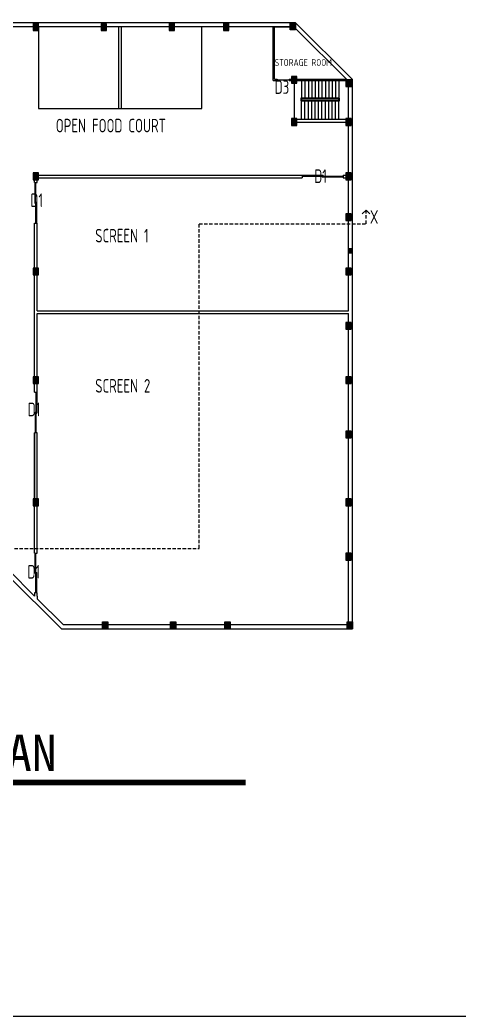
# Model space of a CAD drawing. Header units: millimetres. Extents: x 0 to 371, y 0 to 131.
# Drawn here: x 233.4 to 265.7, y 0 to 73.3 of the extents above; entities that cross this region are included whole.
import ezdxf

# ---------------------------------------------------------------- set-up
doc = ezdxf.new("R2010")
doc.units = ezdxf.units.MM
doc.linetypes.add('DASHED2', pattern=[0.375, 0.25, -0.125])
for name, color, linetype in [('COL_FILL', 8, 'Continuous'), ('COLUMN', 7, 'Continuous'), ('STAIR', 2, 'Continuous'), ('WALL', 7, 'Continuous'), ('WINDOW', 2, 'Continuous'), ('YQ_TITLE', 6, 'Continuous')]:
    doc.layers.add(name, color=color, linetype=linetype)
doc.styles.add('YQ_DIM', font='SUPEROS.SHX', dxfattribs={"width": 0.8, "bigfont": 'HZDX.SHX'})
doc.styles.add('YQ_TEXT', font='SUPEROS.SHX', dxfattribs={"width": 0.8, "bigfont": 'HZDX.SHX'})
doc.styles.add('YQ_TITLE', font='')
doc.styles.get('YQ_TITLE').set_extended_font_data('SimHei')

# ---------------------------------------------------------------- blocks, each defined once
blk = doc.blocks.new('WD_2TLP')
for p, q in [((-0.5, 0.3), (0.014, 0.3)), ((0.014, 0), (0.014, 0.3)), ((-0.5, 0), (0.5, 0)), ((-0.014, -0.3), (-0.014, 0)), ((-0.014, -0.3), (0.5, -0.3))]:
    blk.add_line(p, q)

msp = doc.modelspace()

# ---------------------------------------------------------------- hatches: boundary and pattern name
at = {"layer": 'COL_FILL'}
h = msp.add_hatch(color=256, dxfattribs=at)
h.dxf.hatch_style = 1
h.paths.add_polyline_path([(234.3622, 72.5702), (234.7622, 72.5702), (234.7622, 73.0702), (234.3622, 73.0702)])
h = msp.add_hatch(color=256, dxfattribs=at)
h.dxf.hatch_style = 1
h.paths.add_polyline_path([(239.3622, 72.5603), (239.7622, 72.5603), (239.7622, 73.0603), (239.3622, 73.0603)])
h = msp.add_hatch(color=256, dxfattribs=at)
h.dxf.hatch_style = 1
h.paths.add_polyline_path([(244.3622, 72.5702), (244.7622, 72.5702), (244.7622, 73.0702), (244.3622, 73.0702)])
h = msp.add_hatch(color=256, dxfattribs=at)
h.dxf.hatch_style = 1
h.paths.add_polyline_path([(248.3622, 72.5702), (248.7622, 72.5702), (248.7622, 73.0702), (248.3622, 73.0702)])
h = msp.add_hatch(color=256, dxfattribs=at)
h.dxf.hatch_style = 1
h.paths.add_polyline_path([(253.2763, 73.1202), (253.6763, 73.1202), (253.6763, 72.6202), (253.2763, 72.6202)])
h = msp.add_hatch(color=256, dxfattribs=at)
h.dxf.hatch_style = 1
h.paths.add_polyline_path([(253.3622, 68.6702), (253.7622, 68.6702), (253.7622, 69.1702), (253.3622, 69.1702)])
h = msp.add_hatch(color=256, dxfattribs=at)
h.dxf.hatch_style = 1
h.paths.add_polyline_path([(257.3804, 68.4289), (257.7804, 68.4289), (257.7804, 68.9289), (257.3804, 68.9289)])
h = msp.add_hatch(color=256, dxfattribs=at)
h.dxf.hatch_style = 1
h.paths.add_polyline_path([(253.3622, 65.5702), (253.7622, 65.5702), (253.7622, 66.0702), (253.3622, 66.0702)])
h = msp.add_hatch(color=256, dxfattribs=at)
h.dxf.hatch_style = 1
h.paths.add_polyline_path([(257.3622, 65.5702), (257.7622, 65.5702), (257.7622, 66.0702), (257.3622, 66.0702)])
h = msp.add_hatch(color=256, dxfattribs=at)
h.dxf.hatch_style = 1
h.paths.add_polyline_path([(234.3622, 61.5702), (234.7622, 61.5702), (234.7622, 62.0702), (234.3622, 62.0702)])
h = msp.add_hatch(color=256, dxfattribs=at)
h.dxf.hatch_style = 1
h.paths.add_polyline_path([(257.3622, 61.5702), (257.7622, 61.5702), (257.7622, 62.0702), (257.3622, 62.0702)])
h = msp.add_hatch(color=256, dxfattribs=at)
h.dxf.hatch_style = 1
h.paths.add_polyline_path([(257.3622, 58.5702), (257.7622, 58.5702), (257.7622, 59.0702), (257.3622, 59.0702)])
h = msp.add_hatch(color=256, dxfattribs=at)
h.dxf.hatch_style = 1
h.paths.add_polyline_path([(234.3622, 54.5702), (234.7622, 54.5702), (234.7622, 55.0702), (234.3622, 55.0702)])
h = msp.add_hatch(color=256, dxfattribs=at)
h.dxf.hatch_style = 1
h.paths.add_polyline_path([(257.3622, 54.5702), (257.7622, 54.5702), (257.7622, 55.0702), (257.3622, 55.0702)])
h = msp.add_hatch(color=256, dxfattribs=at)
h.dxf.hatch_style = 1
h.paths.add_polyline_path([(257.3622, 50.5702), (257.7622, 50.5702), (257.7622, 51.0702), (257.3622, 51.0702)])
h = msp.add_hatch(color=256, dxfattribs=at)
h.dxf.hatch_style = 1
h.paths.add_polyline_path([(234.3622, 46.5702), (234.7622, 46.5702), (234.7622, 47.0702), (234.3622, 47.0702)])
h = msp.add_hatch(color=256, dxfattribs=at)
h.dxf.hatch_style = 1
h.paths.add_polyline_path([(257.3622, 46.5702), (257.7622, 46.5702), (257.7622, 47.0702), (257.3622, 47.0702)])
h = msp.add_hatch(color=256, dxfattribs=at)
h.dxf.hatch_style = 1
h.paths.add_polyline_path([(257.3622, 42.5702), (257.7622, 42.5702), (257.7622, 43.0702), (257.3622, 43.0702)])
h = msp.add_hatch(color=256, dxfattribs=at)
h.dxf.hatch_style = 1
h.paths.add_polyline_path([(234.3622, 37.5702), (234.7622, 37.5702), (234.7622, 38.0702), (234.3622, 38.0702)])
h = msp.add_hatch(color=256, dxfattribs=at)
h.dxf.hatch_style = 1
h.paths.add_polyline_path([(257.3622, 37.5702), (257.7622, 37.5702), (257.7622, 38.0702), (257.3622, 38.0702)])
h = msp.add_hatch(color=256, dxfattribs=at)
h.dxf.hatch_style = 1
h.paths.add_polyline_path([(257.3622, 33.5702), (257.7622, 33.5702), (257.7622, 34.0702), (257.3622, 34.0702)])
h = msp.add_hatch(color=256, dxfattribs=at)
h.dxf.hatch_style = 1
h.paths.add_polyline_path([(239.8622, 28.5202), (239.4622, 28.5202), (239.4622, 29.0202), (239.8622, 29.0202)])
h = msp.add_hatch(color=256, dxfattribs=at)
h.dxf.hatch_style = 1
h.paths.add_polyline_path([(244.8622, 28.5202), (244.4622, 28.5202), (244.4622, 29.0202), (244.8622, 29.0202)])
h = msp.add_hatch(color=256, dxfattribs=at)
h.dxf.hatch_style = 1
h.paths.add_polyline_path([(248.8622, 28.5202), (248.4622, 28.5202), (248.4622, 29.0202), (248.8622, 29.0202)])
h = msp.add_hatch(color=256, dxfattribs=at)
h.dxf.hatch_style = 1
h.paths.add_polyline_path([(257.8622, 28.5202), (257.4622, 28.5202), (257.4622, 29.0202), (257.8622, 29.0202)])

# ---------------------------------------------------------------- linework, layer by layer
at = {"linetype": 'ByBlock'}
for p, q in [((253.6763, 73.1202), (196.4379, 73.1202)), ((253.5622, 72.8202), (196.5622, 72.8202))]:
    msp.add_line(p, q, dxfattribs=at)
for p, q in [((234.7622, 72.8202), (234.7622, 66.8202)), ((246.7622, 66.8202), (246.7622, 72.8202)), ((253.5622, 72.8103), (252.0622, 72.8103)), ((253.5622, 72.8103), (253.5622, 72.8202)), ((253.5622, 72.8103), (257.5622, 68.8202)), ((253.6763, 73.1202), (257.8622, 68.9447)), ((257.8622, 28.5202), (257.8622, 68.9447)), ((253.5622, 68.8202), (253.5622, 65.8202)), ((257.5622, 51.9202), (257.5622, 68.8202)), ((234.7622, 66.8202), (246.7622, 66.8202)), ((253.5622, 66.0202), (257.5622, 66.0202)), ((253.5622, 65.8202), (257.5622, 65.8202)), ((254.1622, 61.9202), (254.1622, 61.7202)), ((258.8622, 59.333), (258.5793, 59.0502)), ((258.8622, 59.333), (259.145, 59.0502)), ((234.4622, 58.3702), (234.6622, 58.3702)), ((257.5622, 28.8202), (257.5622, 51.7202)), ((234.4622, 45.9287), (234.4622, 46.5702)), ((234.6622, 45.9287), (234.6622, 46.5702)), ((234.4622, 45.9287), (234.6622, 45.9287)), ((234.4622, 42.9287), (234.4622, 38.0702)), ((234.6622, 42.9287), (234.4622, 42.9287)), ((234.4622, 34.0702), (234.6622, 34.0702)), ((232.4379, 32.5202), (236.4379, 28.5202)), ((232.5622, 32.8202), (234.4622, 30.9202)), ((234.6622, 31.1702), (234.4622, 31.1702)), ((234.4622, 31.1702), (234.4622, 30.9202)), ((234.6622, 30.9202), (234.6622, 31.1702)), ((234.6622, 30.9202), (234.6622, 30.7202)), ((234.6622, 30.7202), (236.5622, 28.8202)), ((236.5622, 28.8202), (257.5622, 28.8202)), ((236.4379, 28.5202), (257.8622, 28.5202))]:
    msp.add_line(p, q)
at = {"color": 2}
msp.add_line((252.3122, 68.9202), (253.2122, 68.9202), dxfattribs=at)
at = {"linetype": 'DASHED2'}
for p, q in [((258.8622, 58.333), (258.8622, 59.333)), ((246.5707, 34.4353), (246.5707, 58.333)), ((246.5707, 58.333), (258.8622, 58.333)), ((230.3622, 34.4353), (246.5707, 34.4353))]:
    msp.add_line(p, q, dxfattribs=at)
msp.add_lwpolyline([(185.7297, 131.1813), (185.7297, 0), (371.4594, 0), (371.4594, 131.1813)], close=True)
at = {"layer": 'COLUMN'}
for points in [[(234.3622, 72.5702), (234.7622, 72.5702), (234.7622, 73.0702), (234.3622, 73.0702)], [(239.3622, 72.5603), (239.7622, 72.5603), (239.7622, 73.0603), (239.3622, 73.0603)], [(244.3622, 72.5702), (244.7622, 72.5702), (244.7622, 73.0702), (244.3622, 73.0702)], [(248.3622, 72.5702), (248.7622, 72.5702), (248.7622, 73.0702), (248.3622, 73.0702)], [(253.2763, 73.1202), (253.6763, 73.1202), (253.6763, 72.6202), (253.2763, 72.6202)], [(253.3622, 68.6702), (253.7622, 68.6702), (253.7622, 69.1702), (253.3622, 69.1702)], [(257.3804, 68.4289), (257.7804, 68.4289), (257.7804, 68.9289), (257.3804, 68.9289)], [(253.3622, 65.5702), (253.7622, 65.5702), (253.7622, 66.0702), (253.3622, 66.0702)], [(257.3622, 65.5702), (257.7622, 65.5702), (257.7622, 66.0702), (257.3622, 66.0702)], [(234.3622, 61.5702), (234.7622, 61.5702), (234.7622, 62.0702), (234.3622, 62.0702)], [(257.3622, 61.5702), (257.7622, 61.5702), (257.7622, 62.0702), (257.3622, 62.0702)], [(257.3622, 58.5702), (257.7622, 58.5702), (257.7622, 59.0702), (257.3622, 59.0702)], [(234.3622, 54.5702), (234.7622, 54.5702), (234.7622, 55.0702), (234.3622, 55.0702)], [(257.3622, 54.5702), (257.7622, 54.5702), (257.7622, 55.0702), (257.3622, 55.0702)], [(257.3622, 50.5702), (257.7622, 50.5702), (257.7622, 51.0702), (257.3622, 51.0702)], [(234.3622, 46.5702), (234.7622, 46.5702), (234.7622, 47.0702), (234.3622, 47.0702)], [(257.3622, 46.5702), (257.7622, 46.5702), (257.7622, 47.0702), (257.3622, 47.0702)], [(257.3622, 42.5702), (257.7622, 42.5702), (257.7622, 43.0702), (257.3622, 43.0702)], [(234.3622, 37.5702), (234.7622, 37.5702), (234.7622, 38.0702), (234.3622, 38.0702)], [(257.3622, 37.5702), (257.7622, 37.5702), (257.7622, 38.0702), (257.3622, 38.0702)], [(257.3622, 33.5702), (257.7622, 33.5702), (257.7622, 34.0702), (257.3622, 34.0702)], [(239.8622, 28.5202), (239.4622, 28.5202), (239.4622, 29.0202), (239.8622, 29.0202)], [(244.8622, 28.5202), (244.4622, 28.5202), (244.4622, 29.0202), (244.8622, 29.0202)], [(248.8622, 28.5202), (248.4622, 28.5202), (248.4622, 29.0202), (248.8622, 29.0202)], [(257.8622, 28.5202), (257.4622, 28.5202), (257.4622, 29.0202), (257.8622, 29.0202)]]:
    msp.add_lwpolyline(points, close=True, dxfattribs=at)
at = {"layer": 'STAIR'}
for p, q in [((254.1122, 68.8702), (254.1122, 67.5702)), ((254.3622, 68.8702), (254.3622, 67.5702)), ((254.6122, 68.8702), (254.6122, 67.5702)), ((254.8622, 68.8702), (254.8622, 67.5702)), ((255.1122, 68.8702), (255.1122, 67.5702)), ((255.3622, 68.8702), (255.3622, 67.5702)), ((255.6122, 68.8702), (255.6122, 67.5702)), ((255.8622, 68.8702), (255.8622, 67.5702)), ((256.1122, 68.8702), (256.1122, 67.5702)), ((256.3622, 68.8702), (256.3622, 67.5702)), ((256.6122, 68.8702), (256.6122, 67.5702)), ((256.8622, 68.8702), (256.8622, 67.5702)), ((254.1122, 66.0202), (254.1122, 67.3702)), ((254.3622, 66.0202), (254.3622, 67.3702)), ((254.6122, 66.0202), (254.6122, 67.3702)), ((254.8622, 66.0202), (254.8622, 67.3702)), ((255.1122, 66.0202), (255.1122, 67.3702)), ((255.3622, 66.0202), (255.3622, 67.3702)), ((255.6122, 66.0202), (255.6122, 67.3702)), ((255.8622, 66.0202), (255.8622, 67.3702)), ((256.1122, 66.0202), (256.1122, 67.3702)), ((256.3622, 66.0202), (256.3622, 67.3702)), ((256.6122, 66.0202), (256.6122, 67.3702)), ((256.8622, 66.0202), (256.8622, 67.3702))]:
    msp.add_line(p, q, dxfattribs=at)
for points in [[(254.0622, 67.5702), (254.0622, 67.3702), (256.9122, 67.3702), (256.9122, 67.5702)], [(254.1122, 67.5202), (254.1122, 67.4202), (256.8622, 67.4202), (256.8622, 67.5202)]]:
    msp.add_lwpolyline(points, close=True, dxfattribs=at)
at = {"layer": 'WALL'}
for p, q in [((240.6622, 66.8202), (240.6622, 72.8202)), ((240.8622, 66.8202), (240.8622, 72.8202)), ((252.0122, 68.8702), (252.0122, 72.8103)), ((252.1122, 68.9702), (252.1122, 72.8103)), ((252.1122, 68.9702), (252.3122, 68.9702)), ((252.3122, 68.9702), (252.3122, 68.8702)), ((253.2122, 68.9702), (253.3622, 68.9702)), ((253.2122, 68.9702), (253.2122, 68.8702)), ((253.7622, 68.9702), (257.4118, 68.9702)), ((252.0122, 68.8702), (252.3122, 68.8702)), ((253.2122, 68.8702), (253.3622, 68.8702)), ((253.7622, 68.8702), (257.3804, 68.8702)), ((234.7622, 61.9202), (254.1622, 61.9202)), ((234.7622, 61.7202), (254.1622, 61.7202)), ((257.1622, 61.9202), (257.3622, 61.9202)), ((257.1622, 61.9202), (257.1622, 61.7202)), ((257.1622, 61.7202), (257.3622, 61.7202)), ((234.4622, 61.3702), (234.4622, 61.5702)), ((234.4622, 61.3702), (234.6622, 61.3702)), ((234.6622, 61.3702), (234.6622, 61.5702)), ((234.4622, 55.0702), (234.4622, 58.3702)), ((234.6622, 55.0702), (234.6622, 58.3702)), ((257.6622, 56.1299), (257.6622, 56.5424)), ((257.7622, 56.1299), (257.7622, 56.5424)), ((234.4622, 47.0702), (234.4622, 54.5702)), ((234.6622, 51.9202), (234.6622, 54.5702)), ((234.6622, 51.9202), (257.5622, 51.9202)), ((234.6622, 51.7202), (257.5622, 51.7202)), ((234.6622, 47.0702), (234.6622, 51.7202)), ((234.4622, 38.0702), (234.4622, 42.9287)), ((234.6622, 38.0702), (234.6622, 42.9287)), ((234.4622, 34.0702), (234.4622, 37.5702)), ((234.6622, 34.0702), (234.6622, 37.5702))]:
    msp.add_line(p, q, dxfattribs=at)
at = {"layer": 'YQ_TITLE', "const_width": 0.4283}
msp.add_lwpolyline([(206.9512, 17.1932), (250.0089, 17.1932)], dxfattribs=at)

# ---------------------------------------------------------------- block references
at = {"layer": 'WINDOW'}
for p, xscale, yscale, zscale, rotation in [((255.6622, 61.8202), 3, 0.1999999999999886, 3, 180.0000000000119), ((234.5622, 59.8702), -3, 0.1999999999999318, 3, 269.9999999999882), ((234.5622, 44.4287), 3, 0.1999999999999886, 3, 269.9999999999995), ((234.5622, 32.6202), -2.89999999999992, 0.2000000000000455, 2.89999999999992, 269.9999999999882)]:
    msp.add_blockref('WD_2TLP', p, dxfattribs=dict(at, xscale=xscale, yscale=yscale, zscale=zscale, rotation=rotation))

# ---------------------------------------------------------------- texts
at = {"color": 250, "width": 0.8}
for s, height, style, p in [('STORAGE ROOM', 0.5, 'YQ_TEXT', (252.1282, 69.9536)), ('D3', 1, 'YQ_DIM', (252.1353, 67.8959)), ('OPEN FOOD COURT', 1, 'YQ_TEXT', (236.0296, 65.0581)), ('D1', 1, 'YQ_DIM', (255.0465, 61.3327)), ('D1', 1, 'YQ_DIM', (234.1674, 59.5651)), ('X', 1, 'YQ_DIM', (259.1442, 58.333)), ('SCREEN 1', 1, 'YQ_TEXT', (238.9287, 56.955)), ('SCREEN 2', 1, 'YQ_TEXT', (238.9287, 45.9006)), ('D1', 1, 'YQ_DIM', (233.9632, 44.1611)), ('D1', 1, 'YQ_DIM', (233.946, 32.2087))]:
    msp.add_text(s, height=height, dxfattribs=dict(at, style=style)).set_placement(p)
at = {"layer": 'YQ_TITLE', "style": 'YQ_TITLE'}
msp.add_text('THIRD FLOOR PLAN', height=2.677014, dxfattribs=at).set_placement((206.9512, 18.0498))

doc.saveas('drawing.dxf')
